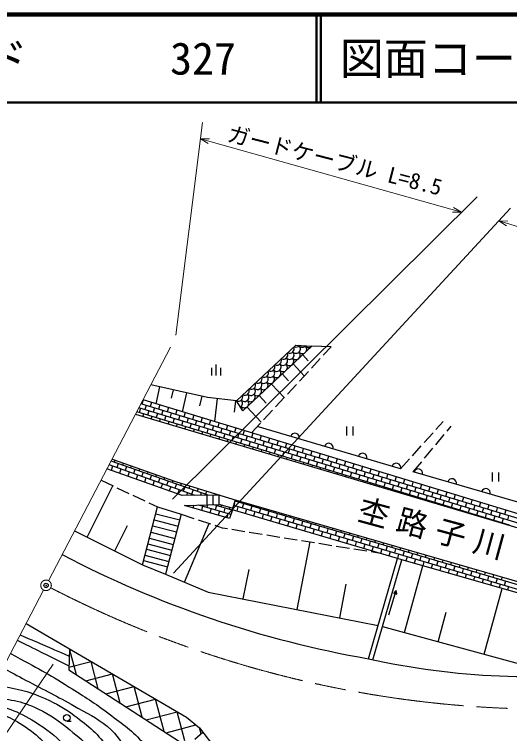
# Model space of a CAD drawing. Units: millimetres, scale not verified. Extents: x 40000 to 680000, y 20000 to 380000.
# Drawn here: x 83483 to 139656, y 298423 to 380000 of the extents above; entities that cross this region are included whole.
import ezdxf
from ezdxf.enums import TextEntityAlignment as Align

# ---------------------------------------------------------------- set-up
doc = ezdxf.new("R2010")
doc.units = ezdxf.units.MM
doc.header["$LTSCALE"] = 1000
doc.header["$PDMODE"] = 32
doc.header["$PDSIZE"] = 500
doc.linetypes.add('CHAIN', pattern=[18.5, 12, -1.5, 3.5, -1.5])
for name, color, linetype, lineweight in [('M-BGD', 7, 'Continuous', 25), ('M-BMK', 2, 'CHAIN', 13), ('M-STR-HTXT', 7, 'Continuous', 13), ('M-TTL', 2, 'Continuous', 140), ('M-TTL-LINE', 7, 'Continuous', 50)]:
    doc.layers.add(name, color=color, linetype=linetype, lineweight=lineweight)
for name, color, linetype in [('M-BMK-HTXT', 7, 'Continuous'), ('M-OTRS', 6, 'Continuous'), ('M-TTL-TXT', 7, 'Continuous')]:
    doc.layers.add(name, color=color, linetype=linetype)
doc.styles.add('ＭＳ ゴシック', font='')
doc.styles.get('ＭＳ ゴシック').set_extended_font_data('MS Gothic')

msp = doc.modelspace()

# ---------------------------------------------------------------- hatches: boundary and pattern name
at = {"layer": 'M-BGD'}
h = msp.add_hatch(dxfattribs=at)
h.set_pattern_fill('USER', color=256, style=0, pattern_type=2)
h.set_pattern_definition([(14.67, (89734, 308049), (-506.5, 1934.8), []), (104.67, (89734, 308049), (-1934.8, -506.5), [])])
h.paths.add_polyline_path([(89734, 308049), (102992, 300293), (104496, 299062), (104863, 298586), (103945, 297803), (102226, 297525), (89644, 305650)])

# ---------------------------------------------------------------- linework, layer by layer
for p, q in [((108688, 336162), (115421, 342467)), ((117211, 342350), (109389, 335034)), ((115421, 342467), (117211, 342350)), ((119429, 342311), (117211, 342350)), ((118525, 341337), (119429, 342311)), ((116183, 341389), (116819, 340708)), ((106388, 339029), (106388, 340279)), ((115094, 340370), (116367, 339009)), ((117166, 339870), (118186, 340970)), ((105888, 339029), (105888, 339904)), ((106888, 339029), (106888, 339904)), ((115806, 338403), (116826, 339503)), ((113865, 339220), (114583, 338452)), ((105380, 336551), (98966, 337974)), ((99943, 337758), (99517, 335840)), ((112635, 338071), (114073, 336534)), ((114446, 336937), (115466, 338037)), ((101476, 337417), (101264, 336459)), ((103010, 337077), (102532, 334922)), ((98079, 336278), (97933, 335800)), ((148695, 320868), (98079, 336278)), ((148695, 320868), (98079, 336278)), ((104734, 336695), (104495, 335617)), ((108688, 336162), (105380, 336551)), ((106477, 336422), (106170, 333815)), ((108563, 336177), (108410, 334873)), ((109389, 335034), (108688, 336162)), ((111248, 336773), (112059, 335906)), ((113086, 335470), (114106, 336570)), ((150463, 319284), (97607, 335376)), ((97788, 335321), (97642, 334843)), ((152857, 319078), (97843, 335827)), ((98412, 335654), (98266, 335176)), ((99036, 335987), (98890, 335508)), ((99368, 335363), (99223, 334884)), ((99992, 335696), (99847, 335217)), ((100949, 335404), (100803, 334926)), ((109861, 335475), (111483, 333741)), ((97239, 334672), (148345, 319467)), ((139639, 322057), (97372, 334925)), ((98121, 334697), (98040, 334434)), ((98744, 335030), (98599, 334552)), ((99701, 334739), (99556, 334261)), ((100325, 335072), (100179, 334593)), ((101282, 334780), (101136, 334302)), ((101906, 335113), (101760, 334635)), ((102238, 334489), (102093, 334011)), ((102862, 334822), (102717, 334343)), ((103819, 334530), (103673, 334052)), ((111726, 334004), (112746, 335104)), ((99077, 334406), (98999, 334149)), ((100034, 334115), (99957, 333863)), ((100658, 334448), (100512, 333969)), ((100990, 333824), (100916, 333578)), ((101614, 334156), (101469, 333678)), ((102571, 333865), (102425, 333387)), ((103195, 334198), (103049, 333719)), ((104152, 333907), (104006, 333428)), ((104776, 334239), (104630, 333761)), ((105732, 333948), (105587, 333470)), ((106689, 333657), (106543, 333178)), ((131301, 332920), (132116, 333827)), ((101947, 333532), (101874, 333293)), ((102904, 333241), (102833, 333008)), ((103528, 333574), (103382, 333096)), ((103860, 332950), (103791, 332723)), ((104484, 333283), (104339, 332804)), ((105108, 333615), (104963, 333137)), ((105441, 332991), (105295, 332513)), ((106065, 333324), (105919, 332846)), ((107022, 333033), (106876, 332554)), ((107646, 333365), (107500, 332887)), ((108602, 333074), (108457, 332596)), ((110366, 332537), (111386, 333637)), ((127291, 328457), (111040, 333264)), ((121169, 333247), (121169, 332247)), ((121919, 332247), (121919, 333247)), ((132555, 332730), (133012, 333282)), ((104817, 332659), (104750, 332437)), ((105774, 332367), (105708, 332152)), ((106398, 332700), (106252, 332222)), ((106730, 332076), (106667, 331867)), ((107354, 332409), (107209, 331930)), ((107978, 332742), (107833, 332263)), ((108311, 332118), (108165, 331639)), ((108935, 332450), (108789, 331972)), ((109559, 332783), (109413, 332305)), ((109892, 332159), (109746, 331681)), ((110515, 332492), (110370, 332013)), ((111472, 332200), (111327, 331722)), ((129964, 331432), (130967, 332548)), ((131280, 331189), (132236, 332345)), ((107687, 331785), (107625, 331582)), ((108644, 331494), (108584, 331297)), ((109268, 331826), (109122, 331348)), ((110224, 331535), (110079, 331057)), ((110848, 331868), (110703, 331389)), ((111181, 331244), (111035, 330765)), ((111805, 331576), (111659, 331098)), ((112429, 331909), (112283, 331431)), ((112761, 331285), (112616, 330807)), ((113385, 331618), (113240, 331140)), ((114342, 331327), (114196, 330848)), ((109600, 331202), (109542, 331012)), ((110557, 330911), (110501, 330726)), ((111514, 330620), (111459, 330441)), ((112138, 330953), (111992, 330474)), ((113094, 330661), (112949, 330183)), ((113718, 330994), (113572, 330516)), ((114675, 330703), (114529, 330224)), ((115299, 331035), (115153, 330557)), ((115631, 330411), (115486, 329933)), ((116255, 330744), (116110, 330266)), ((117212, 330453), (117066, 329975)), ((128627, 329944), (129630, 331060)), ((130005, 329647), (130961, 330803)), ((112470, 330329), (112418, 330156)), ((113427, 330037), (113376, 329871)), ((114051, 330370), (113905, 329892)), ((114384, 329746), (114335, 329586)), ((115007, 330079), (114862, 329600)), ((115964, 329788), (115818, 329309)), ((116588, 330120), (116442, 329642)), ((117545, 329829), (117399, 329351)), ((118169, 330162), (118023, 329683)), ((119125, 329870), (118980, 329392)), ((120082, 329579), (119936, 329101)), ((127291, 328457), (128293, 329572)), ((103985, 325446), (94216, 328891)), ((105453, 325459), (94450, 329339)), ((94570, 329568), (101774, 327009)), ((94871, 329462), (94786, 329220)), ((95257, 329054), (95091, 328583)), ((95813, 329127), (95729, 328888)), ((96755, 328792), (96672, 328555)), ((115340, 329455), (115293, 329301)), ((116297, 329164), (116252, 329015)), ((116921, 329496), (116775, 329018)), ((117253, 328872), (117210, 328730)), ((117877, 329205), (117732, 328727)), ((118501, 329538), (118356, 329059)), ((118834, 328914), (118688, 328435)), ((119458, 329246), (119312, 328768)), ((120415, 328955), (120269, 328477)), ((121039, 329288), (120893, 328810)), ((121995, 328997), (121850, 328518)), ((128731, 328106), (129687, 329262)), ((102517, 325434), (93981, 328444)), ((102517, 325434), (93981, 328444)), ((94619, 328749), (94453, 328277)), ((95562, 328416), (95396, 327945)), ((96200, 328722), (96034, 328250)), ((96505, 328084), (96339, 327612)), ((97143, 328389), (96977, 327918)), ((97698, 328457), (97615, 328223)), ((98086, 328057), (97920, 327585)), ((98640, 328123), (98558, 327890)), ((118210, 328581), (118169, 328445)), ((119167, 328290), (119127, 328160)), ((119791, 328622), (119645, 328144)), ((120123, 327999), (120086, 327875)), ((120747, 328331), (120602, 327853)), ((121371, 328664), (121226, 328186)), ((121704, 328040), (121558, 327562)), ((122328, 328373), (122182, 327894)), ((122952, 328705), (122806, 328227)), ((123285, 328081), (123139, 327603)), ((123909, 328414), (123763, 327936)), ((124865, 328123), (124720, 327645)), ((137688, 328031), (137688, 327031)), ((138438, 327031), (138438, 328031)), ((93313, 327165), (94669, 326525)), ((97449, 327751), (97282, 327280)), ((98392, 327419), (98225, 326947)), ((99029, 327724), (98863, 327252)), ((99582, 327788), (99501, 327558)), ((99973, 327391), (99806, 326920)), ((100524, 327453), (100444, 327225)), ((121080, 327707), (121044, 327589)), ((122037, 327416), (122003, 327304)), ((122661, 327749), (122515, 327270)), ((122993, 327125), (122961, 327019)), ((123617, 327457), (123472, 326979)), ((124241, 327790), (124096, 327312)), ((124574, 327166), (124428, 326688)), ((125198, 327499), (125052, 327021)), ((125822, 327832), (125676, 327353)), ((126155, 327208), (126009, 326729)), ((126778, 327540), (126633, 327062)), ((127735, 327249), (127589, 326771)), ((91731, 320719), (94667, 326527)), ((95122, 326312), (96478, 325672)), ((99335, 327086), (99168, 326615)), ((100278, 326754), (100111, 326282)), ((100916, 327059), (100749, 326587)), ((101221, 326421), (101055, 325949)), ((101467, 327118), (101387, 326893)), ((101859, 326726), (101692, 326255)), ((101774, 327009), (106917, 325416)), ((102418, 326810), (102330, 326560)), ((102802, 326394), (102635, 325922)), ((103374, 326513), (103273, 326227)), ((123950, 326834), (123920, 326734)), ((124907, 326542), (124878, 326449)), ((125531, 326875), (125385, 326397)), ((126487, 326584), (126342, 326105)), ((127111, 326916), (126966, 326438)), ((128068, 326625), (127922, 326147)), ((128692, 326958), (128546, 326480)), ((129024, 326334), (128879, 325856)), ((129648, 326667), (129503, 326188)), ((130605, 326375), (130459, 325897)), ((102164, 326088), (101998, 325617)), ((103107, 325756), (102995, 325438)), ((103745, 326061), (103579, 325590)), ((104330, 326217), (104216, 325895)), ((104688, 325729), (104590, 325451)), ((105286, 325921), (105159, 325562)), ((106242, 325625), (106185, 325465)), ((125863, 326251), (125837, 326164)), ((126820, 325960), (126795, 325878)), ((127444, 326292), (127298, 325814)), ((127777, 325668), (127754, 325593)), ((128400, 326001), (128255, 325523)), ((129357, 325710), (129212, 325232)), ((129981, 326043), (129835, 325564)), ((130938, 325751), (130792, 325273)), ((131562, 326084), (131416, 325606)), ((132518, 325793), (132373, 325314)), ((133475, 325502), (133329, 325023)), ((96931, 325459), (98287, 324819)), ((106744, 325469), (102517, 325434)), ((105305, 325457), (105314, 324379)), ((105998, 325463), (106007, 324401)), ((106681, 325469), (106689, 324422)), ((106917, 325416), (108656, 324908)), ((108259, 323998), (108560, 324936)), ((157365, 310344), (108510, 324779)), ((108656, 324908), (149874, 312956)), ((109032, 324800), (108984, 324639)), ((128733, 325377), (128712, 325308)), ((129690, 325086), (129671, 325023)), ((130314, 325419), (130168, 324940)), ((130646, 324795), (130629, 324738)), ((131270, 325127), (131125, 324649)), ((131894, 325460), (131749, 324982)), ((132227, 324836), (132081, 324358)), ((132851, 325169), (132705, 324691)), ((133808, 324878), (133662, 324399)), ((134432, 325210), (134286, 324732)), ((135388, 324919), (135243, 324441)), ((98003, 317548), (99731, 324138)), ((98740, 324606), (99731, 324138)), ((99731, 324138), (102412, 323309)), ((102768, 324300), (106824, 324426)), ((107882, 322814), (102768, 324300)), ((107882, 322814), (102768, 324300)), ((103819, 324333), (103729, 324021)), ((108034, 323291), (104387, 324351)), ((104829, 324222), (104689, 323742)), ((105396, 324382), (105309, 324083)), ((105789, 323943), (105649, 323463)), ((108186, 323767), (106006, 324401)), ((106408, 324284), (106269, 323804)), ((106824, 324426), (108259, 323998)), ((106959, 324386), (106889, 324144)), ((107369, 324005), (107229, 323525)), ((107917, 324100), (107849, 323865)), ((154565, 310650), (108357, 324303)), ((108437, 324553), (108363, 324301)), ((108843, 324160), (108701, 323680)), ((109464, 324498), (109322, 324018)), ((109802, 323876), (109660, 323397)), ((109992, 324521), (109943, 324356)), ((110423, 324214), (110281, 323735)), ((110952, 324243), (110902, 324072)), ((111382, 323931), (111240, 323451)), ((111913, 323964), (111861, 323789)), ((131603, 324503), (131588, 324452)), ((132560, 324212), (132546, 324167)), ((133184, 324545), (133038, 324067)), ((133516, 323921), (133505, 323882)), ((134140, 324254), (133995, 323775)), ((134764, 324586), (134619, 324108)), ((135097, 323962), (134951, 323484)), ((135721, 324295), (135575, 323817)), ((136345, 324628), (136199, 324149)), ((136678, 324004), (136532, 323526)), ((137302, 324337), (137156, 323858)), ((138258, 324045), (138113, 323567)), ((99529, 323368), (102240, 322657)), ((102412, 323309), (100614, 316503)), ((102412, 323309), (103836, 322836)), ((106749, 323664), (106610, 323184)), ((107709, 323385), (107570, 322905)), ((108221, 323822), (107882, 322814)), ((126928, 318295), (108221, 323822)), ((126928, 318295), (108221, 323822)), ((110761, 323593), (110619, 323113)), ((111720, 323310), (111578, 322830)), ((112341, 323647), (112199, 323168)), ((112873, 323685), (112820, 323506)), ((113300, 323364), (113158, 322885)), ((113834, 323407), (113779, 323222)), ((114259, 323081), (114117, 322601)), ((114794, 323128), (114738, 322939)), ((134473, 323630), (134463, 323597)), ((135430, 323338), (135422, 323312)), ((136054, 323671), (135908, 323193)), ((136386, 323047), (136380, 323027)), ((137010, 323380), (136865, 322902)), ((137634, 323713), (137489, 323234)), ((137967, 323089), (137821, 322610)), ((138591, 323421), (138445, 322943)), ((139215, 323754), (139069, 323276)), ((139548, 323130), (139402, 322652)), ((99349, 322679), (102058, 321968)), ((102778, 315597), (105569, 322260)), ((104310, 322679), (105734, 322205)), ((112679, 323026), (112537, 322547)), ((113638, 322743), (113496, 322263)), ((114597, 322460), (114455, 321980)), ((115218, 322797), (115076, 322318)), ((115755, 322850), (115697, 322656)), ((116177, 322514), (116035, 322034)), ((116715, 322571), (116656, 322372)), ((117136, 322231), (116994, 321751)), ((117676, 322293), (117615, 322089)), ((137343, 322756), (137339, 322741)), ((138300, 322465), (138297, 322456)), ((138924, 322797), (138778, 322319)), ((90315, 321434), (98003, 317548)), ((94858, 319138), (96325, 322041)), ((99171, 322003), (101879, 321293)), ((106208, 322048), (107037, 321772)), ((107037, 321772), (107656, 321673)), ((108149, 321594), (109630, 321356)), ((115556, 322176), (115414, 321697)), ((116515, 321893), (116373, 321413)), ((117474, 321609), (117332, 321130)), ((118095, 321947), (117953, 321468)), ((118636, 322014), (118574, 321806)), ((119054, 321664), (118912, 321184)), ((119596, 321736), (119533, 321522)), ((120557, 321457), (120492, 321239)), ((139256, 322173), (139256, 322171)), ((98981, 321277), (101688, 320567)), ((110124, 321277), (111605, 321040)), ((112099, 320961), (113580, 320723)), ((114074, 320644), (115555, 320407)), ((118433, 321326), (118291, 320847)), ((119392, 321043), (119250, 320563)), ((120013, 321381), (119871, 320901)), ((120351, 320759), (120209, 320280)), ((120972, 321097), (120830, 320618)), ((121517, 321179), (121451, 320956)), ((121931, 320814), (121789, 320334)), ((122478, 320900), (122410, 320672)), ((123438, 320622), (123369, 320389)), ((98628, 319931), (101332, 319222)), ((98798, 320577), (101503, 319868)), ((115548, 312500), (117051, 320167)), ((116048, 320328), (117530, 320090)), ((118023, 320011), (119504, 319774)), ((121310, 320476), (121168, 319997)), ((122269, 320193), (122127, 319713)), ((122890, 320530), (122748, 320051)), ((123228, 319909), (123086, 319430)), ((123849, 320247), (123707, 319768)), ((124399, 320343), (124328, 320105)), ((124808, 319964), (124666, 319484)), ((125359, 320065), (125287, 319822)), ((126320, 319786), (126246, 319539)), ((98471, 319331), (101174, 318622)), ((119998, 319695), (121479, 319457)), ((121973, 319378), (123454, 319141)), ((123948, 319062), (124788, 318927)), ((124187, 319626), (124045, 319146)), ((125146, 319343), (125004, 318863)), ((125767, 319680), (125625, 319201)), ((126105, 319059), (125963, 318580)), ((126726, 319397), (126584, 318918)), ((127280, 319508), (127205, 319255)), ((127685, 319114), (127543, 318634)), ((128240, 319229), (128164, 318972)), ((98297, 318669), (100999, 317960)), ((123639, 306915), (126928, 318295)), ((127064, 318776), (126922, 318296)), ((127427, 318150), (126928, 318295)), ((128023, 318492), (127883, 318019)), ((128644, 318830), (128502, 318351)), ((128982, 318209), (128844, 317743)), ((129201, 318951), (129123, 318689)), ((129603, 318547), (129461, 318067)), ((130161, 318672), (130083, 318405)), ((130562, 318264), (130420, 317784)), ((131122, 318394), (131042, 318122)), ((98003, 317548), (100614, 316503)), ((98137, 318060), (100838, 317352)), ((124148, 306803), (127427, 318150)), ((147266, 312449), (127427, 318150)), ((127737, 309884), (129805, 317467)), ((129941, 317926), (129805, 317467)), ((130900, 317642), (130766, 317191)), ((131521, 317980), (131379, 317501)), ((131859, 317359), (131728, 316914)), ((132082, 318115), (132001, 317839)), ((132480, 317697), (132338, 317217)), ((133043, 317837), (132960, 317555)), ((133439, 317414), (133297, 316934)), ((134003, 317558), (133919, 317272)), ((109451, 313695), (110108, 317047)), ((132818, 317076), (132689, 316638)), ((133777, 316792), (133650, 316362)), ((134398, 317130), (134256, 316651)), ((134964, 317280), (134878, 316988)), ((135357, 316847), (135215, 316367)), ((135924, 317001), (135837, 316705)), ((136316, 316563), (136174, 316084)), ((136885, 316723), (136796, 316422)), ((100614, 316503), (105445, 314480)), ((134736, 316509), (134611, 316086)), ((135695, 316226), (135572, 315810)), ((136654, 315942), (136533, 315533)), ((137275, 316280), (137133, 315801)), ((137845, 316444), (137755, 316138)), ((138234, 315997), (138092, 315517)), ((138805, 316166), (138714, 315855)), ((139193, 315713), (139051, 315234)), ((120384, 311552), (121135, 315383)), ((137613, 315659), (137494, 315257)), ((138572, 315376), (138455, 314981)), ((139531, 315092), (139416, 314705)), ((105445, 314480), (124733, 310700)), ((125951, 311902), (126690, 314290)), ((126801, 314649), (126511, 314346)), ((126511, 314346), (126869, 314235)), ((126523, 314342), (126530, 314366)), ((126535, 314338), (126549, 314386)), ((126547, 314335), (126569, 314406)), ((126559, 314331), (126588, 314427)), ((126571, 314327), (126607, 314447)), ((126582, 314324), (126627, 314467)), ((126594, 314320), (126646, 314487)), ((126606, 314316), (126665, 314507)), ((126618, 314313), (126685, 314527)), ((126630, 314309), (126704, 314548)), ((126642, 314305), (126723, 314568)), ((126653, 314171), (126690, 314290)), ((126654, 314301), (126743, 314588)), ((126666, 314298), (126762, 314608)), ((126678, 314294), (126781, 314628)), ((126690, 314290), (126801, 314649)), ((126702, 314287), (126805, 314621)), ((126714, 314283), (126810, 314593)), ((126726, 314279), (126814, 314566)), ((126738, 314276), (126819, 314538)), ((126750, 314272), (126824, 314511)), ((126762, 314268), (126828, 314483)), ((126774, 314264), (126833, 314456)), ((126785, 314261), (126837, 314428)), ((126797, 314257), (126842, 314400)), ((126869, 314235), (126801, 314649)), ((126809, 314253), (126846, 314373)), ((126821, 314250), (126851, 314345)), ((126833, 314246), (126855, 314318)), ((126845, 314242), (126860, 314290)), ((126857, 314239), (126865, 314262)), ((136762, 307423), (138797, 314883)), ((131555, 308843), (132473, 312210)), ((84819, 310925), (102992, 300293)), ((125236, 310566), (141755, 306061)), ((89734, 308049), (89644, 305650)), ((89644, 305650), (102226, 297525)), ((102992, 300293), (104496, 299062)), ((89429, 299851), (89929, 299851)), ((103945, 297803), (104863, 298586)), ((104496, 299062), (106342, 296669))]:
    msp.add_line(p, q, dxfattribs=at)
msp.add_lwpolyline([(153404, 321374), (144804, 323125), (143208, 323903), (128731, 328106)], dxfattribs=at)
msp.add_circle((89429, 300226), 375, dxfattribs=at)
for centre, radius, start, end in [((114726, 342079), 500, 245.73806, 20.50058), ((115432, 342056), 500, 223.08583, 43.08583), ((115456, 342763), 500, 245.66552, 319.78201), ((116139, 342032), 500, 223.08583, 43.08583), ((116163, 342739), 500, 223.08583, 316.51545), ((116869, 342715), 500, 223.08583, 313.08583), ((113972, 340690), 500, 223.08583, 43.08583), ((113995, 341396), 500, 245.81064, 20.42801), ((114678, 340666), 500, 223.08583, 43.08583), ((114702, 341373), 500, 223.08583, 43.08583), ((115409, 341349), 500, 223.08583, 43.08583), ((112535, 340030), 500, 245.95591, 20.28274), ((113241, 340007), 500, 223.08583, 43.08583), ((113265, 340713), 500, 245.88325, 20.35539), ((113948, 339983), 500, 223.08583, 43.08583), ((111804, 339347), 500, 246.0286, 20.21004), ((112511, 339324), 500, 223.08583, 43.08583), ((113218, 339300), 500, 223.08583, 43.08583), ((111074, 338664), 500, 246.10133, 20.13731), ((111781, 338640), 500, 223.08583, 43.08583), ((112487, 338617), 500, 223.08583, 43.08583), ((110344, 337981), 500, 246.1741, 20.06454), ((111050, 337957), 500, 223.08583, 43.08583), ((111757, 337934), 500, 223.08583, 43.08583), ((109590, 336591), 500, 223.08583, 43.08583), ((109613, 337298), 500, 246.24691, 19.99173), ((110320, 337274), 500, 223.08583, 43.08583), ((111027, 337251), 500, 223.08583, 43.08583), ((108883, 336615), 500, 247.86216, 19.91888), ((108859, 335908), 500, 300.50162, 43.08583), ((109566, 335884), 500, 223.08583, 43.08583), ((110296, 336568), 500, 223.08583, 43.08583), ((108836, 335201), 500, 351.50235, 43.08583), ((115304, 332002), 500, 343.52108, 163.52108), ((119140, 330868), 500, 343.52108, 163.52108), ((122976, 329733), 500, 343.52108, 163.52108), ((126811, 328598), 500, 343.52108, 163.52108), ((129281, 327946), 500, 343.81079, 163.81079), ((133123, 326831), 500, 343.81079, 163.81079), ((136964, 325716), 500, 343.81079, 163.81079), ((144233, 424521), 119395, 242.38881, 260.06762), ((142043, 389510), 84620, 257.43826, 277.77396)]:
    msp.add_arc(centre, radius, start, end, dxfattribs=at)
for points in [[(84139, 309626), (86921, 308423), (86921, 308423), (89703, 307221)], [(83815, 309006), (86738, 307563), (86738, 307563), (89662, 306120)]]:
    msp.add_open_spline(points, degree=3, dxfattribs=at)
for points, knots in [([(83030, 307506), (86247, 305773), (87164, 305312), (89696, 303708), (91499, 302566), (92535, 301956), (94230, 300658), (95844, 299422), (96827, 298789), (98187, 297278), (99681, 295619), (100322, 294494), (101320, 292496), (102143, 290847), (102456, 289837), (102886, 288045), (103318, 286242), (103517, 285199), (103545, 283346), (103585, 280789), (103301, 279356), (102886, 276833), (102430, 274066), (102127, 272512), (101320, 269826), (100628, 267523), (100062, 266290), (99176, 264055), (98522, 262404), (98302, 261868), (97445, 259850)], [0, 0, 0, 0, 1, 1, 1, 2, 2, 2, 3, 3, 3, 4, 4, 4, 5, 5, 5, 6, 6, 6, 7, 7, 7, 8, 8, 8, 9, 9, 9, 10, 10, 10, 10]), ([(82174, 305869), (83629, 305101), (83996, 304906), (85162, 304285), (87323, 303134), (88574, 302559), (90685, 301317), (92209, 300421), (93201, 300069), (94477, 298844), (95496, 297867), (95777, 297065), (96538, 295876), (97745, 293993), (98623, 293019), (99424, 290930), (100243, 288794), (100474, 287503), (100825, 285242), (101176, 282977), (101393, 281675), (101237, 279389), (101074, 276994), (100654, 275680), (100001, 273371), (99321, 270970), (98672, 269711), (97857, 267352), (96959, 264754), (96688, 263916), (95631, 260675)], [0, 0, 0, 0, 1, 1, 1, 2, 2, 2, 3, 3, 3, 4, 4, 4, 5, 5, 5, 6, 6, 6, 7, 7, 7, 8, 8, 8, 9, 9, 9, 10, 10, 10, 10]), ([(81183, 303974), (83849, 303472), (84850, 303381), (86975, 302389), (88322, 301761), (89078, 301377), (90273, 300493), (91994, 299220), (92921, 298395), (94230, 296701), (95908, 294529), (96906, 293257), (97857, 290683), (98860, 287970), (99071, 286308), (99341, 283428), (99636, 280284), (99364, 278488), (99011, 275349), (98784, 273328), (98578, 272194), (98022, 270238), (97427, 268143), (96594, 267153), (95796, 265127), (95217, 263657), (95033, 263162), (94395, 261334)], [0, 0, 0, 0, 1, 1, 1, 2, 2, 2, 3, 3, 3, 4, 4, 4, 5, 5, 5, 6, 6, 6, 7, 7, 7, 8, 8, 8, 9, 9, 9, 9]), ([(80192, 302079), (82933, 301301), (84074, 300889), (86233, 299504), (88898, 297794), (90001, 296228), (91839, 293651), (93695, 291047), (94791, 289481), (95631, 286396), (96369, 283689), (96304, 282018), (96043, 279224), (95798, 276587), (95080, 275207), (94477, 272629), (94101, 271021), (93841, 269841), (93550, 268569)], [0, 0, 0, 0, 1, 1, 1, 2, 2, 2, 3, 3, 3, 4, 4, 4, 5, 5, 5, 6, 6, 6, 6]), ([(80464, 302600), (83020, 302275), (84093, 302227), (86151, 301235), (87679, 300498), (88464, 299918), (89778, 298844), (91701, 297273), (92761, 296287), (94147, 294228), (95453, 292288), (95625, 290890), (96456, 288704), (97230, 286667), (97937, 285582), (98269, 283428), (98619, 281163), (98168, 279846), (97857, 277575), (97625, 275879), (97360, 274950), (96950, 273288), (96499, 271458), (96166, 270452), (95549, 268672), (95185, 267621), (94847, 267082), (94477, 266033), (93914, 264435), (93820, 263815), (93405, 261829)], [0, 0, 0, 0, 1, 1, 1, 2, 2, 2, 3, 3, 3, 4, 4, 4, 5, 5, 5, 6, 6, 6, 7, 7, 7, 8, 8, 8, 9, 9, 9, 10, 10, 10, 10]), ([(79816, 301361), (82073, 300659), (83004, 300356), (84749, 299174), (86559, 297948), (87328, 296914), (88706, 295217), (90199, 293380), (91083, 292332), (92086, 290188), (93270, 287660), (93860, 286122), (94147, 283346), (94436, 280556), (94180, 278954), (93818, 276173), (93372, 272750), (92641, 270914), (91674, 267600), (91155, 265820), (90982, 265226), (90273, 263066)], [0, 0, 0, 0, 1, 1, 1, 2, 2, 2, 3, 3, 3, 4, 4, 4, 5, 5, 5, 6, 6, 6, 7, 7, 7, 7])]:
    msp.add_open_spline(points, degree=3, knots=knots, dxfattribs=at)
at = {"layer": 'M-BMK'}
msp.add_circle((87074, 315238), 600, dxfattribs=at)
msp.add_arc((144233, 424521), 123328, 242.66756, 268.80165, dxfattribs=at)
at = {"layer": 'M-OTRS'}
msp.add_point((87074, 315238), dxfattribs=at)
at = {"layer": 'M-STR-HTXT'}
for p, q in [((101778, 343628), (104807, 367725)), ((104577, 365894), (134196, 357565)), ((104577, 365894), (105468, 365370)), ((104577, 365894), (105611, 365877)), ((101413, 325013), (135968, 359324)), ((101535, 316617), (139739, 358005)), ((134196, 357565), (133162, 357582)), ((134196, 357565), (133305, 358089)), ((138423, 356580), (192143, 339980)), ((138423, 356580), (139301, 356033)), ((138423, 356580), (139456, 356536)), ((87352, 315770), (101204, 342253)), ((86796, 314706), (67311, 277453)), ((87881, 306291), (64517, 272009))]:
    msp.add_line(p, q, dxfattribs=at)
at = {"layer": 'M-TTL'}
msp.add_line((680000, 380000), (40000, 380000), dxfattribs=at)
at = {"layer": 'M-TTL-LINE'}
for p, q in [((117750, 380000), (117750, 370000)), ((118250, 380000), (118250, 370000)), ((40000, 370000), (680000, 370000))]:
    msp.add_line(p, q, dxfattribs=at)

# ---------------------------------------------------------------- texts
at = {"layer": 'M-BMK-HTXT', "insert": (122181, 322424), "char_height": 2566, "attachment_point": 7, "rotation": 344.774, "style": 'ＭＳ ゴシック'}
msp.add_mtext('\\T1.29;杢路子川', dxfattribs=at)
at = {"layer": 'M-STR-HTXT', "style": 'ＭＳ ゴシック'}
msp.add_text('ガードケーブル L=8.5', height=1833, rotation=345.587, dxfattribs=at).set_placement((119475, 362016), align=Align.BOTTOM_CENTER)
at = {"layer": 'M-TTL-TXT', "style": 'ＭＳ ゴシック'}
for s, p in [('路線コード', (60000, 375000)), ('図面コード', (120380, 375000)), ('327', (101142, 375000)), ('327', (101142, 375000))]:
    msp.add_text(s, height=3666, dxfattribs=at).set_placement(p, align=Align.MIDDLE_LEFT)

doc.saveas('drawing.dxf')
